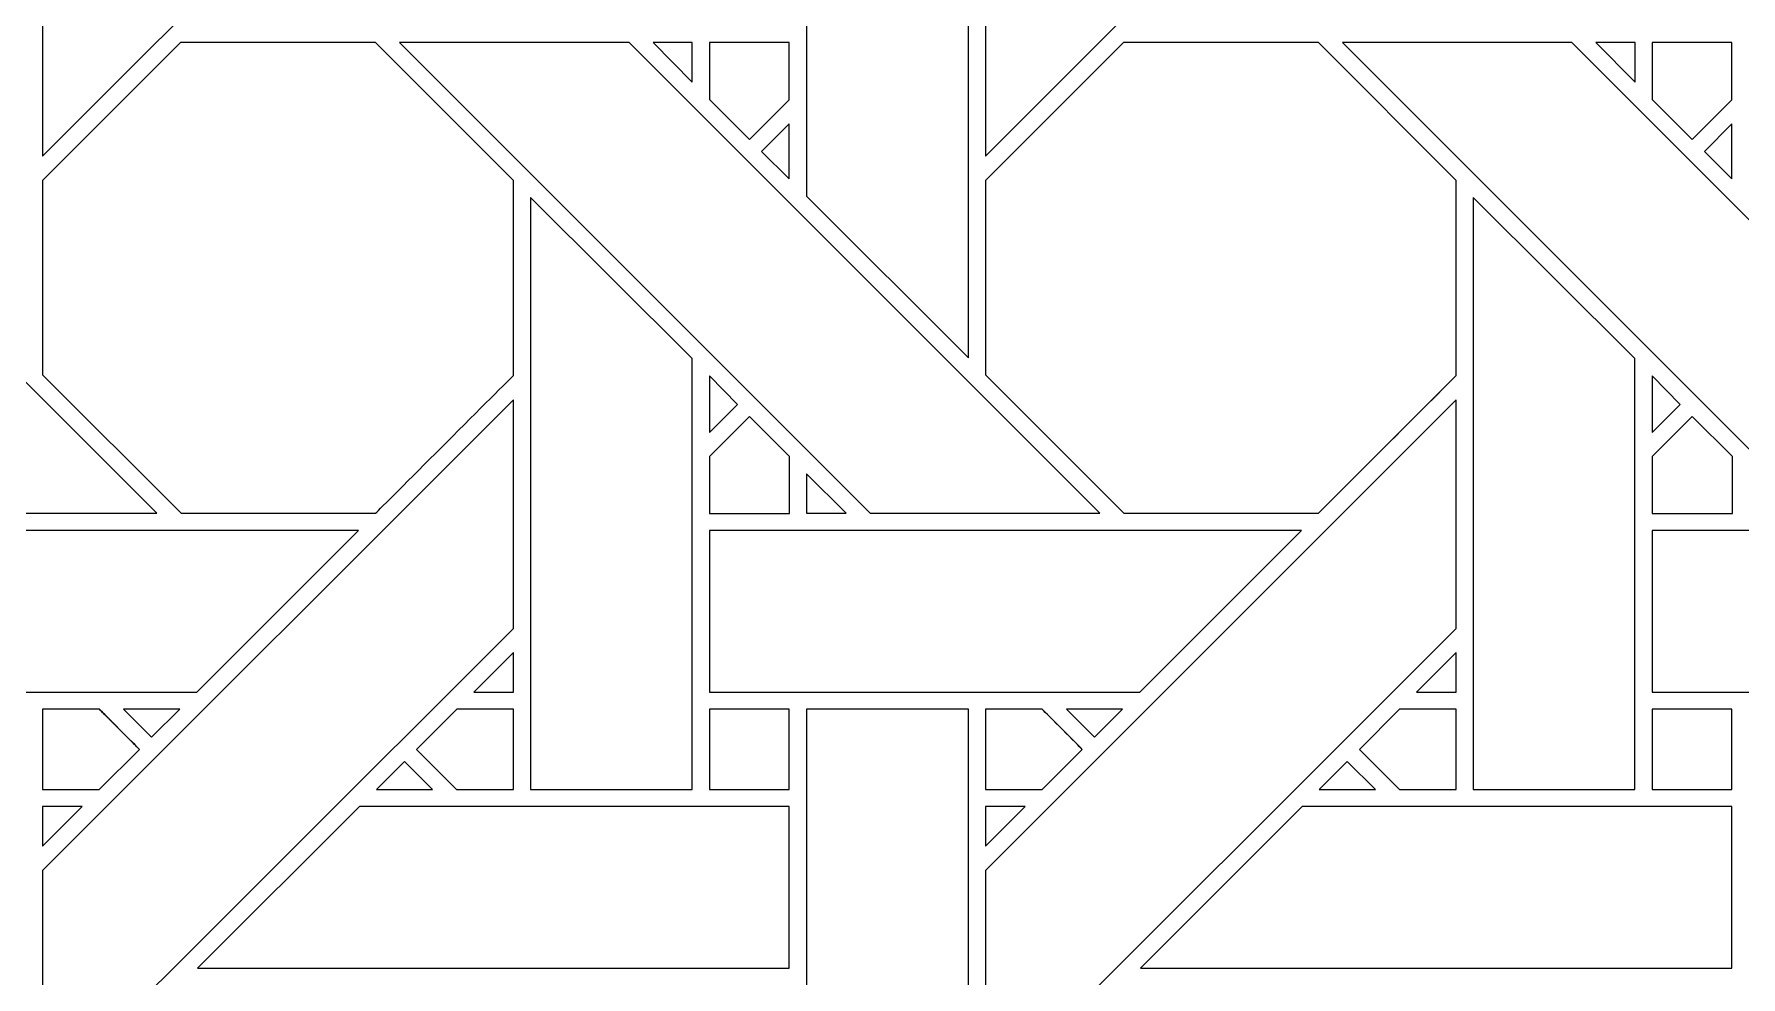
# Model space of a CAD drawing. Header units: inches. Extents: x 6.4 to 18.4, y 3.1 to 15.1.
# Drawn here: x 13.561 to 15.278, y 8.866 to 9.815 of the extents above; entities that cross this region are included whole.
import ezdxf

# ---------------------------------------------------------------- set-up
doc = ezdxf.new("R2010")
doc.units = ezdxf.units.IN
doc.header["$MEASUREMENT"] = 0
doc.layers.add('Design', color=7, linetype='Continuous', lineweight=0)

msp = doc.modelspace()

# ---------------------------------------------------------------- linework, layer by layer
at = {"layer": 'Design'}
for points, knots in [([(12.3829, 15.0948), (9.0691, 15.0948), (6.3829, 12.4085), (6.3829, 9.0948), (6.3829, 5.7811), (9.0691, 3.0948), (12.3829, 3.0948), (15.6966, 3.0948), (18.3829, 5.7811), (18.3829, 9.0948), (18.3829, 12.4085), (15.6966, 15.0948), (12.3829, 15.0948)], [0, 0, 0, 0, 1, 1, 1, 2, 2, 2, 3, 3, 3, 4, 4, 4, 4]), ([(12.3829, 14.3629), (9.4733, 14.3629), (7.1147, 12.0043), (7.1147, 9.0948), (7.1147, 6.1852), (9.4733, 3.8266), (12.3829, 3.8266), (15.2924, 3.8266), (17.651, 6.1852), (17.651, 9.0948), (17.651, 12.0043), (15.2924, 14.3629), (12.3829, 14.3629)], [0, 0, 0, 0, 1, 1, 1, 2, 2, 2, 3, 3, 3, 4, 4, 4, 4]), ([(14.0428, 10.1654), (14.0428, 10.1654), (13.5691, 9.6917), (13.5691, 9.6917), (13.5691, 9.6917), (13.5691, 9.9218), (13.5691, 9.9218), (13.5691, 9.9218), (14.0428, 10.3954), (14.0428, 10.3954), (14.0428, 10.3954), (14.0428, 10.1654), (14.0428, 10.1654)], [0, 0, 0, 0, 1, 1, 1, 2, 2, 2, 3, 3, 3, 4, 4, 4, 4]), ([(14.9915, 10.1654), (14.9915, 10.1654), (14.5179, 9.6917), (14.5179, 9.6917), (14.5179, 9.6917), (14.5179, 9.9218), (14.5179, 9.9218), (14.5179, 9.9218), (14.9915, 10.3954), (14.9915, 10.3954), (14.9915, 10.3954), (14.9915, 10.1654), (14.9915, 10.1654)], [0, 0, 0, 0, 1, 1, 1, 2, 2, 2, 3, 3, 3, 4, 4, 4, 4]), ([(14.5007, 9.4888), (14.5007, 9.4888), (14.3378, 9.6517), (14.3378, 9.6517), (14.3378, 9.6517), (14.3378, 10.0839), (14.3378, 10.0839), (14.3378, 10.0839), (14.5007, 10.0839), (14.5007, 10.0839), (14.5007, 10.0839), (14.5007, 9.4888), (14.5007, 9.4888)], [0, 0, 0, 0, 1, 1, 1, 2, 2, 2, 3, 3, 3, 4, 4, 4, 4]), ([(13.6841, 9.3324), (13.6841, 9.3324), (13.4531, 9.3324), (13.4531, 9.3324), (13.4531, 9.3324), (12.9795, 9.8061), (12.9795, 9.8061), (12.9795, 9.8061), (13.2105, 9.8061), (13.2105, 9.8061), (13.2105, 9.8061), (13.6841, 9.3324), (13.6841, 9.3324)], [0, 0, 0, 0, 1, 1, 1, 2, 2, 2, 3, 3, 3, 4, 4, 4, 4]), ([(13.7078, 9.8061), (13.7078, 9.8061), (13.904, 9.8061), (13.904, 9.8061), (13.904, 9.8061), (14.0428, 9.6673), (14.0428, 9.6673), (14.0428, 9.6673), (14.0428, 9.4711), (14.0428, 9.4711), (14.025, 9.4532), (13.9131, 9.3414), (13.9041, 9.3324), (13.9041, 9.3324), (13.7084, 9.3324), (13.7084, 9.3324), (13.7084, 9.3324), (13.5691, 9.4717), (13.5691, 9.4717), (13.5691, 9.4717), (13.5691, 9.6673), (13.5691, 9.6673), (13.5691, 9.6673), (13.7078, 9.8061), (13.7078, 9.8061)], [0, 0, 0, 0, 1, 1, 1, 2, 2, 2, 3, 3, 3, 4, 4, 4, 5, 5, 5, 6, 6, 6, 7, 7, 7, 8, 8, 8, 8]), ([(14.0428, 9.4711), (14.025, 9.4532), (13.9131, 9.3414), (13.9041, 9.3324), (13.9041, 9.3324), (13.7084, 9.3324), (13.7084, 9.3324), (13.7084, 9.3324), (13.5691, 9.4717), (13.5691, 9.4717), (13.5691, 9.4717), (13.5691, 9.6673), (13.5691, 9.6673), (13.5691, 9.6673), (13.7078, 9.8061), (13.7078, 9.8061), (13.7078, 9.8061), (13.904, 9.8061), (13.904, 9.8061), (13.904, 9.8061), (14.0428, 9.6673), (14.0428, 9.6673), (14.0428, 9.6673), (14.0428, 9.4711), (14.0428, 9.4711)], [0, 0, 0, 0, 1, 1, 1, 2, 2, 2, 3, 3, 3, 4, 4, 4, 5, 5, 5, 6, 6, 6, 7, 7, 7, 8, 8, 8, 8]), ([(14.4018, 9.3324), (14.4018, 9.3324), (13.9283, 9.8061), (13.9283, 9.8061), (13.9283, 9.8061), (14.1592, 9.8061), (14.1592, 9.8061), (14.1592, 9.8061), (14.6329, 9.3324), (14.6329, 9.3324), (14.6329, 9.3324), (14.4018, 9.3324), (14.4018, 9.3324)], [0, 0, 0, 0, 1, 1, 1, 2, 2, 2, 3, 3, 3, 4, 4, 4, 4]), ([(14.1833, 9.8061), (14.1833, 9.8061), (14.2228, 9.8061), (14.2228, 9.8061), (14.2228, 9.8061), (14.2228, 9.7662), (14.2228, 9.7662), (14.2228, 9.7662), (14.1833, 9.8061), (14.1833, 9.8061)], [0, 0, 0, 0, 1, 1, 1, 2, 2, 2, 3, 3, 3, 3]), ([(14.3203, 9.8061), (14.3203, 9.8061), (14.3203, 9.7485), (14.3203, 9.7485), (14.3203, 9.7485), (14.2803, 9.7085), (14.2803, 9.7085), (14.2803, 9.7085), (14.24, 9.7489), (14.24, 9.7489), (14.24, 9.7489), (14.24, 9.8061), (14.24, 9.8061), (14.24, 9.8061), (14.3203, 9.8061), (14.3203, 9.8061)], [0, 0, 0, 0, 1, 1, 1, 2, 2, 2, 3, 3, 3, 4, 4, 4, 5, 5, 5, 5]), ([(14.2803, 9.7085), (14.2803, 9.7085), (14.24, 9.7489), (14.24, 9.7489), (14.24, 9.7489), (14.24, 9.8061), (14.24, 9.8061), (14.24, 9.8061), (14.3203, 9.8061), (14.3203, 9.8061), (14.3203, 9.8061), (14.3203, 9.7485), (14.3203, 9.7485), (14.3203, 9.7485), (14.2803, 9.7085), (14.2803, 9.7085)], [0, 0, 0, 0, 1, 1, 1, 2, 2, 2, 3, 3, 3, 4, 4, 4, 5, 5, 5, 5]), ([(14.8528, 9.3324), (14.8528, 9.3324), (14.6571, 9.3324), (14.6571, 9.3324), (14.6571, 9.3324), (14.5179, 9.4717), (14.5179, 9.4717), (14.5179, 9.4717), (14.5179, 9.6673), (14.5179, 9.6673), (14.5179, 9.6673), (14.6566, 9.8061), (14.6566, 9.8061), (14.6566, 9.8061), (14.8528, 9.8061), (14.8528, 9.8061), (14.8528, 9.8061), (14.9915, 9.6673), (14.9915, 9.6673), (14.9915, 9.6673), (14.9915, 9.4711), (14.9915, 9.4711), (14.9737, 9.4532), (14.8618, 9.3414), (14.8528, 9.3324)], [0, 0, 0, 0, 1, 1, 1, 2, 2, 2, 3, 3, 3, 4, 4, 4, 5, 5, 5, 6, 6, 6, 7, 7, 7, 8, 8, 8, 8]), ([(14.9915, 9.4711), (14.9733, 9.4528), (14.8615, 9.3411), (14.8528, 9.3324), (14.8528, 9.3324), (14.6571, 9.3324), (14.6571, 9.3324), (14.6571, 9.3324), (14.5179, 9.4717), (14.5179, 9.4717), (14.5179, 9.4717), (14.5179, 9.6673), (14.5179, 9.6673), (14.5179, 9.6673), (14.6566, 9.8061), (14.6566, 9.8061), (14.6566, 9.8061), (14.8528, 9.8061), (14.8528, 9.8061), (14.8528, 9.8061), (14.9915, 9.6673), (14.9915, 9.6673), (14.9915, 9.6673), (14.9915, 9.4711), (14.9915, 9.4711)], [0, 0, 0, 0, 1, 1, 1, 2, 2, 2, 3, 3, 3, 4, 4, 4, 5, 5, 5, 6, 6, 6, 7, 7, 7, 8, 8, 8, 8]), ([(15.3506, 9.3324), (15.3506, 9.3324), (14.877, 9.8061), (14.877, 9.8061), (14.877, 9.8061), (15.1079, 9.8061), (15.1079, 9.8061), (15.1079, 9.8061), (15.5816, 9.3324), (15.5816, 9.3324), (15.5816, 9.3324), (15.3506, 9.3324), (15.3506, 9.3324)], [0, 0, 0, 0, 1, 1, 1, 2, 2, 2, 3, 3, 3, 4, 4, 4, 4]), ([(15.1715, 9.8061), (15.1715, 9.8061), (15.1715, 9.7662), (15.1715, 9.7662), (15.1715, 9.7662), (15.1321, 9.8061), (15.1321, 9.8061), (15.1321, 9.8061), (15.1715, 9.8061), (15.1715, 9.8061)], [0, 0, 0, 0, 1, 1, 1, 2, 2, 2, 3, 3, 3, 3]), ([(15.269, 9.8061), (15.269, 9.8061), (15.269, 9.7485), (15.269, 9.7485), (15.269, 9.7485), (15.2291, 9.7085), (15.2291, 9.7085), (15.2291, 9.7085), (15.1887, 9.7489), (15.1887, 9.7489), (15.1887, 9.7489), (15.1887, 9.8061), (15.1887, 9.8061), (15.1887, 9.8061), (15.269, 9.8061), (15.269, 9.8061)], [0, 0, 0, 0, 1, 1, 1, 2, 2, 2, 3, 3, 3, 4, 4, 4, 5, 5, 5, 5]), ([(15.2291, 9.7085), (15.2291, 9.7085), (15.1887, 9.7489), (15.1887, 9.7489), (15.1887, 9.7489), (15.1887, 9.8061), (15.1887, 9.8061), (15.1887, 9.8061), (15.269, 9.8061), (15.269, 9.8061), (15.269, 9.8061), (15.269, 9.7485), (15.269, 9.7485), (15.269, 9.7485), (15.2291, 9.7085), (15.2291, 9.7085)], [0, 0, 0, 0, 1, 1, 1, 2, 2, 2, 3, 3, 3, 4, 4, 4, 5, 5, 5, 5]), ([(14.3203, 9.7242), (14.3203, 9.7242), (14.3203, 9.6691), (14.3203, 9.6691), (14.3203, 9.6691), (14.2925, 9.6964), (14.2925, 9.6964), (14.2925, 9.6964), (14.3203, 9.7242), (14.3203, 9.7242)], [0, 0, 0, 0, 1, 1, 1, 2, 2, 2, 3, 3, 3, 3]), ([(15.269, 9.7242), (15.269, 9.7242), (15.269, 9.6691), (15.269, 9.6691), (15.269, 9.6691), (15.2412, 9.6964), (15.2412, 9.6964), (15.2412, 9.6964), (15.269, 9.7242), (15.269, 9.7242)], [0, 0, 0, 0, 1, 1, 1, 2, 2, 2, 3, 3, 3, 3]), ([(14.0599, 9.0544), (14.0599, 9.0544), (14.0599, 9.6503), (14.0599, 9.6503), (14.0599, 9.6503), (14.2227, 9.4881), (14.2227, 9.4881), (14.2227, 9.4881), (14.2227, 9.0544), (14.2227, 9.0544), (14.2227, 9.0544), (14.0599, 9.0544), (14.0599, 9.0544)], [0, 0, 0, 0, 1, 1, 1, 2, 2, 2, 3, 3, 3, 4, 4, 4, 4]), ([(15.0087, 9.0544), (15.0087, 9.0544), (15.0087, 9.6503), (15.0087, 9.6503), (15.0087, 9.6503), (15.1714, 9.4881), (15.1714, 9.4881), (15.1714, 9.4881), (15.1714, 9.0544), (15.1714, 9.0544), (15.1714, 9.0544), (15.0087, 9.0544), (15.0087, 9.0544)], [0, 0, 0, 0, 1, 1, 1, 2, 2, 2, 3, 3, 3, 4, 4, 4, 4]), ([(14.24, 9.4138), (14.24, 9.4138), (14.24, 9.4706), (14.24, 9.4706), (14.24, 9.4706), (14.2682, 9.442), (14.2682, 9.442), (14.2682, 9.442), (14.24, 9.4138), (14.24, 9.4138)], [0, 0, 0, 0, 1, 1, 1, 2, 2, 2, 3, 3, 3, 3]), ([(15.1887, 9.4138), (15.1887, 9.4138), (15.1887, 9.4706), (15.1887, 9.4706), (15.1887, 9.4706), (15.2169, 9.442), (15.2169, 9.442), (15.2169, 9.442), (15.1887, 9.4138), (15.1887, 9.4138)], [0, 0, 0, 0, 1, 1, 1, 2, 2, 2, 3, 3, 3, 3]), ([(14.0428, 9.2166), (14.0428, 9.2166), (13.5691, 8.743), (13.5691, 8.743), (13.5691, 8.743), (13.5691, 8.9731), (13.5691, 8.9731), (13.5691, 8.9731), (14.0428, 9.4467), (14.0428, 9.4467), (14.0428, 9.4467), (14.0428, 9.2166), (14.0428, 9.2166)], [0, 0, 0, 0, 1, 1, 1, 2, 2, 2, 3, 3, 3, 4, 4, 4, 4]), ([(14.9915, 9.2166), (14.9915, 9.2166), (14.5179, 8.743), (14.5179, 8.743), (14.5179, 8.743), (14.5179, 8.9731), (14.5179, 8.9731), (14.5179, 8.9731), (14.9915, 9.4467), (14.9915, 9.4467), (14.9915, 9.4467), (14.9915, 9.2166), (14.9915, 9.2166)], [0, 0, 0, 0, 1, 1, 1, 2, 2, 2, 3, 3, 3, 4, 4, 4, 4]), ([(14.24, 9.3322), (14.24, 9.3322), (14.24, 9.3895), (14.24, 9.3895), (14.24, 9.3895), (14.2803, 9.4298), (14.2803, 9.4298), (14.2803, 9.4298), (14.3207, 9.3895), (14.3207, 9.3895), (14.3207, 9.3895), (14.3207, 9.3322), (14.3207, 9.3322), (14.3207, 9.3322), (14.24, 9.3322), (14.24, 9.3322)], [0, 0, 0, 0, 1, 1, 1, 2, 2, 2, 3, 3, 3, 4, 4, 4, 5, 5, 5, 5]), ([(14.2803, 9.4298), (14.2803, 9.4298), (14.3207, 9.3895), (14.3207, 9.3895), (14.3207, 9.3895), (14.3207, 9.3322), (14.3207, 9.3322), (14.3207, 9.3322), (14.24, 9.3322), (14.24, 9.3322), (14.24, 9.3322), (14.24, 9.3895), (14.24, 9.3895), (14.24, 9.3895), (14.2803, 9.4298), (14.2803, 9.4298)], [0, 0, 0, 0, 1, 1, 1, 2, 2, 2, 3, 3, 3, 4, 4, 4, 5, 5, 5, 5]), ([(15.1887, 9.3322), (15.1887, 9.3322), (15.1887, 9.3895), (15.1887, 9.3895), (15.1887, 9.3895), (15.2291, 9.4298), (15.2291, 9.4298), (15.2291, 9.4298), (15.2694, 9.3895), (15.2694, 9.3895), (15.2694, 9.3895), (15.2694, 9.3322), (15.2694, 9.3322), (15.2694, 9.3322), (15.1887, 9.3322), (15.1887, 9.3322)], [0, 0, 0, 0, 1, 1, 1, 2, 2, 2, 3, 3, 3, 4, 4, 4, 5, 5, 5, 5]), ([(15.2291, 9.4298), (15.2291, 9.4298), (15.2694, 9.3895), (15.2694, 9.3895), (15.2694, 9.3895), (15.2694, 9.3322), (15.2694, 9.3322), (15.2694, 9.3322), (15.1887, 9.3322), (15.1887, 9.3322), (15.1887, 9.3322), (15.1887, 9.3895), (15.1887, 9.3895), (15.1887, 9.3895), (15.2291, 9.4298), (15.2291, 9.4298)], [0, 0, 0, 0, 1, 1, 1, 2, 2, 2, 3, 3, 3, 4, 4, 4, 5, 5, 5, 5]), ([(14.3379, 9.3324), (14.3379, 9.3324), (14.3379, 9.3722), (14.3379, 9.3722), (14.3379, 9.3722), (14.3776, 9.3324), (14.3776, 9.3324), (14.3776, 9.3324), (14.3379, 9.3324), (14.3379, 9.3324)], [0, 0, 0, 0, 1, 1, 1, 2, 2, 2, 3, 3, 3, 3]), ([(13.887, 9.3152), (13.887, 9.3152), (13.7242, 9.1525), (13.7242, 9.1525), (13.7242, 9.1525), (13.2913, 9.1525), (13.2913, 9.1525), (13.2913, 9.1525), (13.2913, 9.3152), (13.2913, 9.3152), (13.2913, 9.3152), (13.887, 9.3152), (13.887, 9.3152)], [0, 0, 0, 0, 1, 1, 1, 2, 2, 2, 3, 3, 3, 4, 4, 4, 4]), ([(14.24, 9.1525), (14.24, 9.1525), (14.24, 9.3152), (14.24, 9.3152), (14.24, 9.3152), (14.8357, 9.3152), (14.8357, 9.3152), (14.8357, 9.3152), (14.673, 9.1525), (14.673, 9.1525), (14.673, 9.1525), (14.24, 9.1525), (14.24, 9.1525)], [0, 0, 0, 0, 1, 1, 1, 2, 2, 2, 3, 3, 3, 4, 4, 4, 4]), ([(15.6217, 9.1525), (15.6217, 9.1525), (15.1887, 9.1525), (15.1887, 9.1525), (15.1887, 9.1525), (15.1887, 9.3152), (15.1887, 9.3152), (15.1887, 9.3152), (15.7844, 9.3152), (15.7844, 9.3152), (15.7844, 9.3152), (15.6217, 9.1525), (15.6217, 9.1525)], [0, 0, 0, 0, 1, 1, 1, 2, 2, 2, 3, 3, 3, 4, 4, 4, 4]), ([(14.003, 9.1525), (14.003, 9.1525), (14.0428, 9.1923), (14.0428, 9.1923), (14.0428, 9.1923), (14.0428, 9.1525), (14.0428, 9.1525), (14.0428, 9.1525), (14.003, 9.1525), (14.003, 9.1525)], [0, 0, 0, 0, 1, 1, 1, 2, 2, 2, 3, 3, 3, 3]), ([(14.9517, 9.1525), (14.9517, 9.1525), (14.9915, 9.1923), (14.9915, 9.1923), (14.9915, 9.1923), (14.9915, 9.1525), (14.9915, 9.1525), (14.9915, 9.1525), (14.9517, 9.1525), (14.9517, 9.1525)], [0, 0, 0, 0, 1, 1, 1, 2, 2, 2, 3, 3, 3, 3]), ([(13.6262, 9.1352), (13.6313, 9.1301), (13.6621, 9.0993), (13.6665, 9.0948), (13.6665, 9.0948), (13.6261, 9.0544), (13.6261, 9.0544), (13.6261, 9.0544), (13.5691, 9.0544), (13.5691, 9.0544), (13.5691, 9.0544), (13.5691, 9.1352), (13.5691, 9.1352), (13.5691, 9.1352), (13.6262, 9.1352), (13.6262, 9.1352)], [0, 0, 0, 0, 1, 1, 1, 2, 2, 2, 3, 3, 3, 4, 4, 4, 5, 5, 5, 5]), ([(13.5691, 9.0544), (13.5691, 9.0544), (13.5691, 9.1352), (13.5691, 9.1352), (13.5691, 9.1352), (13.6262, 9.1352), (13.6262, 9.1352), (13.6317, 9.1298), (13.6625, 9.0989), (13.6665, 9.0948), (13.6665, 9.0948), (13.6261, 9.0544), (13.6261, 9.0544), (13.6261, 9.0544), (13.5691, 9.0544), (13.5691, 9.0544)], [0, 0, 0, 0, 1, 1, 1, 2, 2, 2, 3, 3, 3, 4, 4, 4, 5, 5, 5, 5]), ([(13.6505, 9.1352), (13.6505, 9.1352), (13.707, 9.1352), (13.707, 9.1352), (13.707, 9.1352), (13.6787, 9.107), (13.6787, 9.107), (13.6787, 9.107), (13.6505, 9.1352), (13.6505, 9.1352)], [0, 0, 0, 0, 1, 1, 1, 2, 2, 2, 3, 3, 3, 3]), ([(13.9857, 9.0544), (13.9857, 9.0544), (13.9453, 9.0948), (13.9453, 9.0948), (13.9453, 9.0948), (13.9858, 9.1352), (13.9858, 9.1352), (13.9858, 9.1352), (14.0428, 9.1352), (14.0428, 9.1352), (14.0428, 9.1352), (14.0428, 9.0544), (14.0428, 9.0544), (14.0428, 9.0544), (13.9857, 9.0544), (13.9857, 9.0544)], [0, 0, 0, 0, 1, 1, 1, 2, 2, 2, 3, 3, 3, 4, 4, 4, 5, 5, 5, 5]), ([(14.0428, 9.0544), (14.0428, 9.0544), (13.9857, 9.0544), (13.9857, 9.0544), (13.9857, 9.0544), (13.9453, 9.0948), (13.9453, 9.0948), (13.9453, 9.0948), (13.9858, 9.1352), (13.9858, 9.1352), (13.9858, 9.1352), (14.0428, 9.1352), (14.0428, 9.1352), (14.0428, 9.1352), (14.0428, 9.0544), (14.0428, 9.0544)], [0, 0, 0, 0, 1, 1, 1, 2, 2, 2, 3, 3, 3, 4, 4, 4, 5, 5, 5, 5]), ([(14.3203, 9.0544), (14.3203, 9.0544), (14.24, 9.0544), (14.24, 9.0544), (14.24, 9.0544), (14.24, 9.1352), (14.24, 9.1352), (14.24, 9.1352), (14.3203, 9.1352), (14.3203, 9.1352), (14.3203, 9.1352), (14.3203, 9.0544), (14.3203, 9.0544)], [0, 0, 0, 0, 1, 1, 1, 2, 2, 2, 3, 3, 3, 4, 4, 4, 4]), ([(14.24, 9.0544), (14.24, 9.0544), (14.24, 9.1352), (14.24, 9.1352), (14.24, 9.1352), (14.3203, 9.1352), (14.3203, 9.1352), (14.3203, 9.1352), (14.3203, 9.0544), (14.3203, 9.0544), (14.3203, 9.0544), (14.24, 9.0544), (14.24, 9.0544)], [0, 0, 0, 0, 1, 1, 1, 2, 2, 2, 3, 3, 3, 4, 4, 4, 4]), ([(14.5007, 8.5401), (14.5007, 8.5401), (14.3378, 8.703), (14.3378, 8.703), (14.3378, 8.703), (14.3378, 9.1352), (14.3378, 9.1352), (14.3378, 9.1352), (14.5007, 9.1352), (14.5007, 9.1352), (14.5007, 9.1352), (14.5007, 8.5401), (14.5007, 8.5401)], [0, 0, 0, 0, 1, 1, 1, 2, 2, 2, 3, 3, 3, 4, 4, 4, 4]), ([(14.5179, 9.0544), (14.5179, 9.0544), (14.5179, 9.1352), (14.5179, 9.1352), (14.5179, 9.1352), (14.5749, 9.1352), (14.5749, 9.1352), (14.5801, 9.1301), (14.6108, 9.0993), (14.6153, 9.0948), (14.6153, 9.0948), (14.5748, 9.0544), (14.5748, 9.0544), (14.5748, 9.0544), (14.5179, 9.0544), (14.5179, 9.0544)], [0, 0, 0, 0, 1, 1, 1, 2, 2, 2, 3, 3, 3, 4, 4, 4, 5, 5, 5, 5]), ([(14.5179, 9.0544), (14.5179, 9.0544), (14.5179, 9.1352), (14.5179, 9.1352), (14.5179, 9.1352), (14.5749, 9.1352), (14.5749, 9.1352), (14.5803, 9.1298), (14.6111, 9.099), (14.6153, 9.0948), (14.6153, 9.0948), (14.5748, 9.0544), (14.5748, 9.0544), (14.5748, 9.0544), (14.5179, 9.0544), (14.5179, 9.0544)], [0, 0, 0, 0, 1, 1, 1, 2, 2, 2, 3, 3, 3, 4, 4, 4, 5, 5, 5, 5]), ([(14.5993, 9.1352), (14.5993, 9.1352), (14.6558, 9.1352), (14.6558, 9.1352), (14.6558, 9.1352), (14.6275, 9.107), (14.6275, 9.107), (14.6275, 9.107), (14.5993, 9.1352), (14.5993, 9.1352)], [0, 0, 0, 0, 1, 1, 1, 2, 2, 2, 3, 3, 3, 3]), ([(14.9344, 9.0544), (14.9344, 9.0544), (14.8941, 9.0948), (14.8941, 9.0948), (14.8941, 9.0948), (14.9345, 9.1352), (14.9345, 9.1352), (14.9345, 9.1352), (14.9915, 9.1352), (14.9915, 9.1352), (14.9915, 9.1352), (14.9915, 9.0544), (14.9915, 9.0544), (14.9915, 9.0544), (14.9344, 9.0544), (14.9344, 9.0544)], [0, 0, 0, 0, 1, 1, 1, 2, 2, 2, 3, 3, 3, 4, 4, 4, 5, 5, 5, 5]), ([(14.9915, 9.0544), (14.9915, 9.0544), (14.9344, 9.0544), (14.9344, 9.0544), (14.9344, 9.0544), (14.8941, 9.0948), (14.8941, 9.0948), (14.8941, 9.0948), (14.9345, 9.1352), (14.9345, 9.1352), (14.9345, 9.1352), (14.9915, 9.1352), (14.9915, 9.1352), (14.9915, 9.1352), (14.9915, 9.0544), (14.9915, 9.0544)], [0, 0, 0, 0, 1, 1, 1, 2, 2, 2, 3, 3, 3, 4, 4, 4, 5, 5, 5, 5]), ([(15.269, 9.0544), (15.269, 9.0544), (15.1887, 9.0544), (15.1887, 9.0544), (15.1887, 9.0544), (15.1887, 9.1352), (15.1887, 9.1352), (15.1887, 9.1352), (15.269, 9.1352), (15.269, 9.1352), (15.269, 9.1352), (15.269, 9.0544), (15.269, 9.0544)], [0, 0, 0, 0, 1, 1, 1, 2, 2, 2, 3, 3, 3, 4, 4, 4, 4]), ([(15.1887, 9.0544), (15.1887, 9.0544), (15.1887, 9.1352), (15.1887, 9.1352), (15.1887, 9.1352), (15.269, 9.1352), (15.269, 9.1352), (15.269, 9.1352), (15.269, 9.0544), (15.269, 9.0544), (15.269, 9.0544), (15.1887, 9.0544), (15.1887, 9.0544)], [0, 0, 0, 0, 1, 1, 1, 2, 2, 2, 3, 3, 3, 4, 4, 4, 4]), ([(13.905, 9.0544), (13.905, 9.0544), (13.9332, 9.0827), (13.9332, 9.0827), (13.9332, 9.0827), (13.9615, 9.0544), (13.9615, 9.0544), (13.9615, 9.0544), (13.905, 9.0544), (13.905, 9.0544)], [0, 0, 0, 0, 1, 1, 1, 2, 2, 2, 3, 3, 3, 3]), ([(14.8537, 9.0544), (14.8537, 9.0544), (14.8819, 9.0827), (14.8819, 9.0827), (14.8819, 9.0827), (14.9102, 9.0544), (14.9102, 9.0544), (14.9102, 9.0544), (14.8537, 9.0544), (14.8537, 9.0544)], [0, 0, 0, 0, 1, 1, 1, 2, 2, 2, 3, 3, 3, 3]), ([(13.609, 9.0373), (13.609, 9.0373), (13.5691, 8.9975), (13.5691, 8.9975), (13.5691, 8.9975), (13.5691, 9.0373), (13.5691, 9.0373), (13.5691, 9.0373), (13.609, 9.0373), (13.609, 9.0373)], [0, 0, 0, 0, 1, 1, 1, 2, 2, 2, 3, 3, 3, 3]), ([(14.3203, 9.0373), (14.3203, 9.0373), (14.3203, 8.8745), (14.3203, 8.8745), (14.3203, 8.8745), (13.725, 8.8745), (13.725, 8.8745), (13.725, 8.8745), (13.8878, 9.0373), (13.8878, 9.0373), (13.8878, 9.0373), (14.3203, 9.0373), (14.3203, 9.0373)], [0, 0, 0, 0, 1, 1, 1, 2, 2, 2, 3, 3, 3, 4, 4, 4, 4]), ([(14.5577, 9.0373), (14.5577, 9.0373), (14.5179, 8.9974), (14.5179, 8.9974), (14.5179, 8.9974), (14.5179, 9.0373), (14.5179, 9.0373), (14.5179, 9.0373), (14.5577, 9.0373), (14.5577, 9.0373)], [0, 0, 0, 0, 1, 1, 1, 2, 2, 2, 3, 3, 3, 3]), ([(15.269, 9.0373), (15.269, 9.0373), (15.269, 8.8745), (15.269, 8.8745), (15.269, 8.8745), (14.6737, 8.8745), (14.6737, 8.8745), (14.6737, 8.8745), (14.8365, 9.0373), (14.8365, 9.0373), (14.8365, 9.0373), (15.269, 9.0373), (15.269, 9.0373)], [0, 0, 0, 0, 1, 1, 1, 2, 2, 2, 3, 3, 3, 4, 4, 4, 4])]:
    msp.add_open_spline(points, degree=3, knots=knots, dxfattribs=at)

doc.saveas('drawing.dxf')
